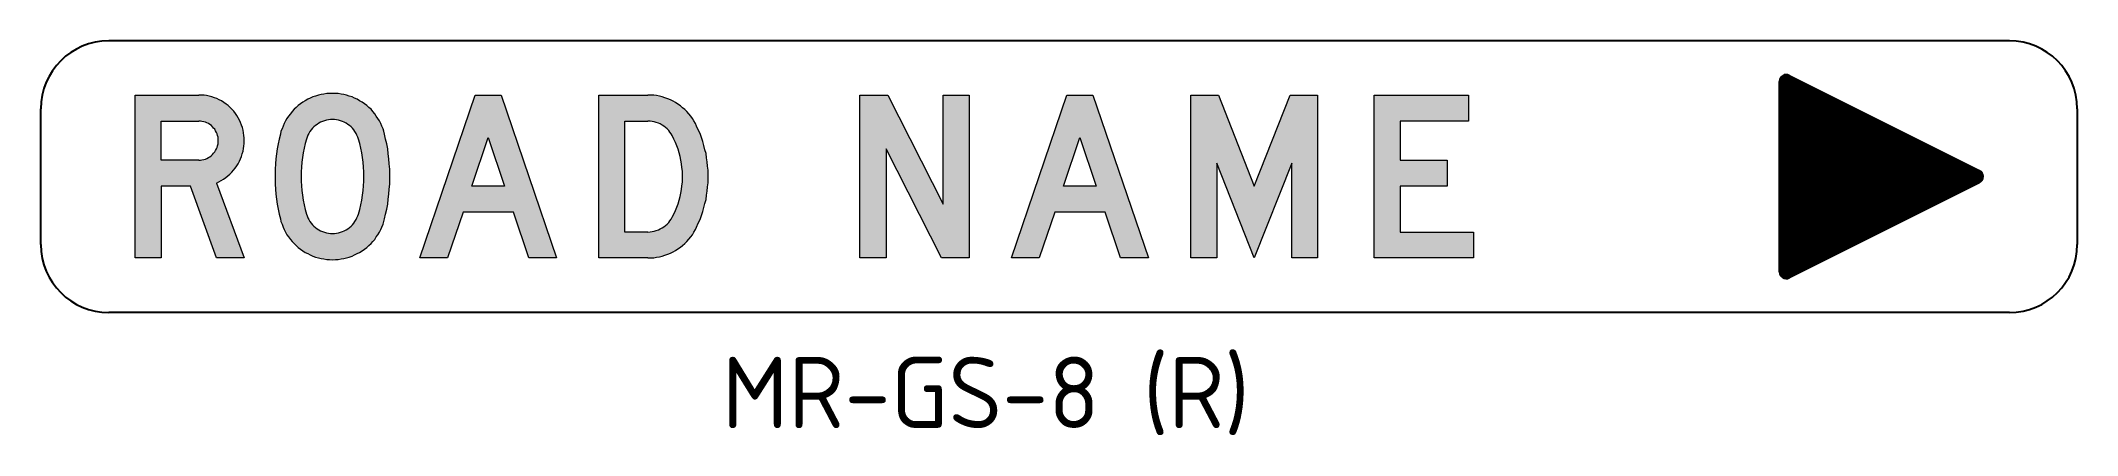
# Model space of a CAD drawing. Extents: x 201 to 301, y 157 to 177.
import ezdxf

# ---------------------------------------------------------------- set-up
doc = ezdxf.new("R2010")
doc.units = 0
doc.header["$LTSCALE"] = 12
doc.header["$MEASUREMENT"] = 0
doc.layers.get('0').update_dxf_attribs({"linetype": 'CONTINUOUS'})
for name, color, linetype in [('L25', 1, 'CONTINUOUS'), ('L35', 3, 'CONTINUOUS'), ('T35', 3, 'CONTINUOUS')]:
    doc.layers.add(name, color=color, linetype=linetype)
doc.styles.add('ISO', font='ISO3098B')

# ---------------------------------------------------------------- blocks, each defined once
blk = doc.blocks.new('*X2')
at = {"color": 0}
for p, q in [((336.1, 305.1), (421.1, 390.2)), ((336.7, 304.8), (422.9, 391.1)), ((337.2, 304.5), (424.7, 392)), ((337.8, 304.2), (426.4, 392.9)), ((338.4, 304), (428.2, 393.7)), ((339, 303.7), (430, 394.6)), ((339.6, 303.4), (431.7, 395.5)), ((340.2, 303.1), (433.5, 396.4)), ((340.8, 302.8), (435.3, 397.3)), ((341.4, 302.5), (437.1, 398.2)), ((342, 302.2), (438.8, 399)), ((342.6, 301.9), (440.6, 399.9)), ((343.1, 301.6), (442.4, 400.8)), ((343.7, 301.3), (443.7, 401.3)), ((344.3, 301), (444.7, 401.4)), ((344.9, 300.7), (445.5, 401.3)), ((345.5, 300.4), (446.2, 401.2)), ((346.1, 300.1), (446.9, 400.9)), ((346.7, 299.8), (447.4, 400.6)), ((347.3, 299.5), (447.9, 400.2)), ((347.9, 299.2), (448.4, 399.8)), ((348.4, 298.9), (448.8, 399.3)), ((349, 298.7), (449.1, 398.7)), ((349.6, 298.4), (449.4, 398.1)), ((350.2, 298.1), (449.6, 397.5)), ((350.8, 297.8), (449.7, 396.7)), ((351.4, 297.5), (449.7, 395.8)), ((352, 297.2), (449.7, 394.9)), ((352.6, 296.9), (449.7, 394)), ((353.2, 296.6), (449.7, 393.1)), ((353.7, 296.3), (449.7, 392.3)), ((354.3, 296), (449.7, 391.4)), ((354.9, 295.7), (449.7, 390.5)), ((326.1, 310.1), (391.1, 375.2)), ((326.6, 309.8), (392.9, 376.1)), ((327.2, 309.6), (394.6, 376.9)), ((327.8, 309.3), (396.4, 377.8)), ((328.4, 309), (398.2, 378.7)), ((329, 308.7), (399.9, 379.6)), ((329.6, 308.4), (401.7, 380.5)), ((330.2, 308.1), (403.5, 381.4)), ((330.8, 307.8), (405.2, 382.3)), ((331.4, 307.5), (407, 383.1)), ((331.9, 307.2), (408.8, 384)), ((332.5, 306.9), (410.5, 384.9)), ((333.1, 306.6), (412.3, 385.8)), ((333.7, 306.3), (414.1, 386.7)), ((334.3, 306), (415.8, 387.6)), ((334.9, 305.7), (417.6, 388.4)), ((335.5, 305.4), (419.4, 389.3)), ((355.5, 295.4), (449.7, 389.6)), ((356.1, 295.1), (449.7, 388.7)), ((356.7, 294.8), (449.7, 387.8)), ((357.3, 294.5), (449.7, 387)), ((357.9, 294.2), (449.7, 386.1)), ((358.5, 293.9), (449.7, 385.2)), ((359, 293.6), (449.7, 384.3)), ((359.6, 293.3), (449.7, 383.4)), ((360.2, 293.1), (449.7, 382.5)), ((360.8, 292.8), (449.7, 381.7)), ((361.4, 292.5), (449.7, 380.8)), ((362, 292.2), (449.7, 379.9)), ((362.6, 291.9), (449.7, 379)), ((363.2, 291.6), (449.7, 378.1)), ((363.8, 291.3), (449.7, 377.2)), ((364.4, 291), (449.7, 376.4)), ((364.9, 290.7), (449.7, 375.5)), ((316, 315.2), (361, 360.2)), ((316.6, 314.9), (362.8, 361)), ((317.2, 314.6), (364.6, 361.9)), ((317.8, 314.3), (366.3, 362.8)), ((318.4, 314), (368.1, 363.7)), ((319, 313.7), (369.9, 364.6)), ((319.6, 313.4), (371.6, 365.5)), ((320.2, 313.1), (373.4, 366.3)), ((320.7, 312.8), (375.2, 367.2)), ((321.3, 312.5), (376.9, 368.1)), ((321.9, 312.2), (378.7, 369)), ((322.5, 311.9), (380.5, 369.9)), ((323.1, 311.6), (382.3, 370.8)), ((323.7, 311.3), (384, 371.6)), ((324.3, 311), (385.8, 372.5)), ((324.9, 310.7), (387.6, 373.4)), ((325.5, 310.4), (389.3, 374.3)), ((365.5, 290.4), (449.7, 374.6)), ((366.1, 290.1), (449.7, 373.7)), ((366.7, 289.8), (449.7, 372.8)), ((367.3, 289.5), (449.7, 371.9)), ((367.9, 289.2), (449.7, 371)), ((368.5, 288.9), (449.7, 370.2)), ((369.1, 288.6), (449.7, 369.3)), ((369.7, 288.3), (449.7, 368.4)), ((370.2, 288), (449.7, 367.5)), ((370.8, 287.7), (449.7, 366.6)), ((371.4, 287.5), (449.7, 365.7)), ((372, 287.2), (449.7, 364.9)), ((372.6, 286.9), (449.7, 364)), ((373.2, 286.6), (449.7, 363.1)), ((373.8, 286.3), (449.7, 362.2)), ((374.4, 286), (449.7, 361.3)), ((375, 285.7), (449.7, 360.4)), ((306, 320.2), (331, 345.1)), ((306.6, 319.9), (332.8, 346)), ((307.2, 319.6), (334.5, 346.9)), ((307.8, 319.3), (336.3, 347.8)), ((308.4, 319), (338.1, 348.7)), ((309, 318.7), (339.8, 349.5)), ((309.6, 318.4), (341.6, 350.4)), ((310.1, 318.1), (343.4, 351.3)), ((310.7, 317.8), (345.1, 352.2)), ((311.3, 317.5), (346.9, 353.1)), ((311.9, 317.2), (348.7, 354)), ((312.5, 316.9), (350.4, 354.9)), ((313.1, 316.6), (352.2, 355.7)), ((313.7, 316.3), (354, 356.6)), ((314.3, 316), (355.7, 357.5)), ((314.9, 315.7), (357.5, 358.4)), ((315.4, 315.4), (359.3, 359.3)), ((375.5, 285.4), (449.7, 359.6)), ((376.1, 285.1), (449.7, 358.7)), ((376.7, 284.8), (449.7, 357.8)), ((377.3, 284.5), (449.7, 356.9)), ((377.9, 284.2), (449.7, 356)), ((378.5, 283.9), (449.7, 355.1)), ((379.1, 283.6), (449.7, 354.3)), ((379.7, 283.3), (449.7, 353.4)), ((380.3, 283), (449.7, 352.5)), ((380.9, 282.7), (449.7, 351.6)), ((381.4, 282.4), (449.7, 350.7)), ((382, 282.2), (449.7, 349.8)), ((382.6, 281.9), (449.7, 348.9)), ((383.2, 281.6), (449.7, 348.1)), ((383.8, 281.3), (449.7, 347.2)), ((384.4, 281), (449.7, 346.3)), ((385, 280.7), (449.7, 345.4)), ((299.7, 326.2), (306.2, 332.8)), ((299.8, 325.4), (308, 333.6)), ((299.8, 327.2), (304.5, 331.9)), ((300, 324.7), (309.8, 334.5)), ((300.1, 328.4), (302.7, 331)), ((300.3, 324.1), (311.5, 335.4)), ((300.6, 323.6), (313.3, 336.3)), ((301, 323.1), (315.1, 337.2)), ((301.4, 322.6), (316.8, 338.1)), ((301.9, 322.3), (318.6, 338.9)), ((302.5, 321.9), (320.4, 339.8)), ((303.1, 321.6), (322.1, 340.7)), ((303.7, 321.3), (323.9, 341.6)), ((304.2, 321), (325.7, 342.5)), ((304.8, 320.7), (327.5, 343.4)), ((305.4, 320.5), (329.2, 344.2)), ((385.6, 280.4), (449.7, 344.5)), ((386.2, 280.1), (449.7, 343.6)), ((386.7, 279.8), (449.7, 342.8)), ((387.3, 279.5), (449.7, 341.9)), ((387.9, 279.2), (449.7, 341)), ((388.5, 278.9), (449.7, 340.1)), ((389.1, 278.6), (449.7, 339.2)), ((389.7, 278.3), (449.7, 338.3)), ((390.3, 278), (449.7, 337.5)), ((390.9, 277.7), (449.7, 336.6)), ((391.5, 277.4), (449.7, 335.7)), ((392, 277.1), (449.7, 334.8)), ((392.6, 276.8), (449.7, 333.9)), ((393.2, 276.6), (449.7, 333)), ((393.8, 276.3), (449.7, 332.2)), ((394.4, 276), (449.7, 331.3)), ((395, 275.7), (449.7, 330.4)), ((395.6, 275.4), (449.7, 329.5)), ((396.2, 275.1), (449.7, 328.6)), ((396.8, 274.8), (449.7, 327.7)), ((397.4, 274.5), (449.7, 326.9)), ((397.9, 274.2), (449.7, 326)), ((398.5, 273.9), (449.7, 325.1)), ((399.1, 273.6), (449.7, 324.2)), ((399.7, 273.3), (449.7, 323.3)), ((400.3, 273), (449.7, 322.4)), ((400.9, 272.7), (449.7, 321.5)), ((401.5, 272.4), (449.7, 320.7)), ((402.1, 272.1), (449.7, 319.8)), ((402.7, 271.8), (449.7, 318.9)), ((403.2, 271.5), (449.7, 318)), ((403.8, 271.3), (449.7, 317.1)), ((404.4, 271), (449.7, 316.2)), ((405, 270.7), (449.7, 315.4)), ((405.6, 270.4), (449.7, 314.5)), ((406.2, 270.1), (449.7, 313.6)), ((406.8, 269.8), (449.7, 312.7)), ((407.4, 269.5), (449.7, 311.8)), ((408, 269.2), (449.7, 310.9)), ((408.5, 268.9), (449.7, 310.1)), ((409.1, 268.6), (449.7, 309.2)), ((409.7, 268.3), (449.7, 308.3)), ((410.3, 268), (449.7, 307.4)), ((410.9, 267.7), (449.7, 306.5)), ((411.5, 267.4), (449.7, 305.6)), ((412.1, 267.1), (449.7, 304.8)), ((412.7, 266.8), (449.7, 303.9)), ((413.3, 266.5), (449.7, 303)), ((413.9, 266.2), (449.7, 302.1)), ((414.4, 265.9), (449.7, 301.2)), ((415, 265.7), (449.7, 300.3)), ((415.6, 265.4), (449.7, 299.5)), ((416.2, 265.1), (449.7, 298.6)), ((416.8, 264.8), (449.7, 297.7)), ((417.4, 264.5), (449.7, 296.8)), ((418, 264.2), (449.7, 295.9)), ((418.6, 263.9), (449.7, 295)), ((419.2, 263.6), (449.7, 294.1)), ((419.7, 263.3), (449.7, 293.3)), ((420.3, 263), (449.7, 292.4)), ((420.9, 262.7), (449.7, 291.5)), ((421.5, 262.4), (449.7, 290.6)), ((422.1, 262.1), (449.7, 289.7)), ((422.7, 261.8), (449.7, 288.8)), ((423.3, 261.5), (449.7, 288)), ((423.9, 261.2), (449.7, 287.1)), ((424.5, 260.9), (449.7, 286.2)), ((425, 260.6), (449.7, 285.3)), ((425.6, 260.3), (449.7, 284.4)), ((426.2, 260.1), (449.7, 283.5)), ((426.8, 259.8), (449.7, 282.7)), ((427.4, 259.5), (449.7, 281.8)), ((428, 259.2), (449.7, 280.9)), ((428.6, 258.9), (449.7, 280)), ((429.2, 258.6), (449.7, 279.1)), ((429.8, 258.3), (449.7, 278.2)), ((430.3, 258), (449.7, 277.4)), ((430.9, 257.7), (449.7, 276.5)), ((431.5, 257.4), (449.7, 275.6)), ((432.1, 257.1), (449.7, 274.7)), ((432.7, 256.8), (449.7, 273.8)), ((433.3, 256.5), (449.7, 272.9)), ((433.9, 256.2), (449.7, 272.1)), ((434.5, 255.9), (449.7, 271.2)), ((435.1, 255.6), (449.7, 270.3)), ((435.7, 255.3), (449.7, 269.4)), ((436.2, 255), (449.7, 268.5)), ((436.8, 254.8), (449.7, 267.6)), ((437.4, 254.5), (449.7, 266.7)), ((438, 254.2), (449.7, 265.9)), ((438.6, 253.9), (449.7, 265)), ((439.2, 253.6), (449.7, 264.1)), ((439.8, 253.3), (449.7, 263.2)), ((440.4, 253), (449.7, 262.3)), ((441, 252.7), (449.7, 261.4)), ((441.5, 252.4), (449.7, 260.6)), ((442.1, 252.1), (449.7, 259.7)), ((442.7, 251.8), (449.7, 258.8)), ((443.4, 251.6), (449.7, 257.9)), ((444.1, 251.4), (449.7, 257)), ((445, 251.4), (449.7, 256.1)), ((446, 251.6), (449.5, 255.1)), ((447.8, 252.5), (448.6, 253.3))]:
    blk.add_line(p, q, dxfattribs=at)
blk = doc.blocks.new('TRIARROW')
at = {"layer": 'L25'}
for p, q in [((2.8, 79.5), (142.8, 149.5)), ((150, 145), (150, 5)), ((142.8, 0.5), (2.8, 70.5))]:
    blk.add_line(p, q, dxfattribs=at)
for centre, start, end in [((145, 145), 0, 116.5651), ((5, 75), 116.5651, 243.4349), ((145, 5), 243.4349, 0)]:
    blk.add_arc(centre, 5, start, end, dxfattribs=at)
blk.add_blockref('*X2', (-299.7, -251.4), dxfattribs=at)
blk = doc.blocks.new('IBLK1')
at = {"layer": 'L35', "xscale": 0.066666666666667, "yscale": 0.066666666666667, "zscale": 0.066666666666667}
blk.add_blockref('TRIARROW', (0, 0), dxfattribs=at)

msp = doc.modelspace()

# ---------------------------------------------------------------- hatches: boundary and pattern name
at = {"layer": 'L25'}
h = msp.add_hatch(color=256, dxfattribs=at)
h.paths.add_polyline_path([(241.08, 174.06), (242.44, 174.06), (245.16, 168.71), (245.16, 174.06), (246.44, 174.06), (246.44, 166.07), (245.08, 166.07), (242.36, 171.42), (242.36, 166.07), (241.08, 166.07)])
h.paths.add_polyline_path([(252.68, 169.59), (251.08, 169.59), (251.88, 171.98)], flags=16)
h.paths.add_polyline_path([(248.52, 166.07), (251.24, 174.06), (252.52, 174.06), (255.24, 166.07), (253.87, 166.07), (253.12, 168.31), (250.64, 168.31), (249.88, 166.07)])
h.paths.add_polyline_path([(257.32, 174.06), (258.68, 174.06), (260.44, 169.59), (262.2, 174.06), (263.55, 174.06), (263.55, 166.07), (262.28, 166.07), (262.28, 170.71), (260.44, 166.07), (258.6, 170.71), (258.6, 166.07), (257.32, 166.07)])
h.paths.add_polyline_path([(266.33, 174.06), (270.96, 174.06), (270.96, 172.78), (267.6, 172.78), (267.6, 170.86), (269.92, 170.86), (269.92, 169.59), (267.6, 169.59), (267.6, 167.34), (271.2, 167.34), (271.2, 166.07), (266.33, 166.07)])
h.paths.add_polyline_path([(223.62, 169.59), (222.02, 169.59), (222.82, 171.98)], flags=16)
h.paths.add_polyline_path([(219.46, 166.07), (222.18, 174.06), (223.46, 174.06), (226.18, 166.07), (224.82, 166.07), (224.06, 168.31), (221.59, 168.31), (220.83, 166.07)])
h.paths.add_polyline_path([(208.61, 170.86), (206.77, 170.86), (206.77, 172.78), (208.61, 172.78), (208.69, 172.78), (208.77, 172.77), (208.86, 172.75), (208.94, 172.73), (209.01, 172.69), (209.09, 172.66), (209.16, 172.61), (209.23, 172.56), (209.29, 172.5), (209.34, 172.44), (209.4, 172.38), (209.44, 172.31), (209.48, 172.23), (209.51, 172.15), (209.53, 172.07), (209.56, 171.99), (209.57, 171.91), (209.57, 171.83), (209.57, 171.74), (209.56, 171.66), (209.53, 171.57), (209.51, 171.49), (209.48, 171.42), (209.44, 171.34), (209.4, 171.27), (209.34, 171.21), (209.29, 171.14), (209.23, 171.09), (209.16, 171.03), (209.09, 170.99), (209.01, 170.95), (208.94, 170.92), (208.86, 170.9), (208.77, 170.88), (208.69, 170.87)], flags=16)
h.paths.add_polyline_path([(209.49, 169.74), (210.85, 166.07), (209.49, 166.07), (208.21, 169.59), (206.77, 169.59), (206.77, 166.07), (205.49, 166.07), (205.49, 174.06), (208.61, 174.06), (208.74, 174.06), (208.87, 174.05), (209, 174.03), (209.12, 174.01), (209.25, 173.97), (209.38, 173.93), (209.5, 173.89), (209.62, 173.83), (209.73, 173.77), (209.84, 173.7), (209.95, 173.62), (210.05, 173.54), (210.15, 173.45), (210.24, 173.37), (210.33, 173.27), (210.41, 173.16), (210.48, 173.06), (210.55, 172.95), (210.61, 172.83), (210.67, 172.71), (210.71, 172.59), (210.76, 172.47), (210.79, 172.34), (210.81, 172.21), (210.83, 172.08), (210.85, 171.96), (210.85, 171.83), (210.85, 171.69), (210.83, 171.56), (210.81, 171.43), (210.79, 171.3), (210.75, 171.18), (210.71, 171.05), (210.67, 170.93), (210.61, 170.81), (210.54, 170.69), (210.48, 170.58), (210.4, 170.47), (210.32, 170.37), (210.23, 170.27), (210.14, 170.18), (210.04, 170.09), (209.94, 170.01), (209.83, 169.93), (209.72, 169.86), (209.6, 169.8)])
h.paths.add_polyline_path([(215.18, 172.86), (215.08, 172.86), (214.98, 172.85), (214.88, 172.83), (214.78, 172.8), (214.69, 172.77), (214.59, 172.73), (214.51, 172.68), (214.42, 172.62), (214.34, 172.56), (214.26, 172.5), (214.19, 172.43), (214.13, 172.35), (214.07, 172.27), (214.02, 172.18), (213.97, 172.09), (213.93, 172), (213.9, 171.9), (213.84, 171.68), (213.79, 171.45), (213.74, 171.22), (213.7, 171), (213.68, 170.76), (213.65, 170.53), (213.64, 170.3), (213.64, 170.07), (213.64, 169.83), (213.65, 169.6), (213.68, 169.37), (213.7, 169.14), (213.74, 168.91), (213.79, 168.68), (213.84, 168.45), (213.9, 168.22), (213.93, 168.13), (213.97, 168.04), (214.02, 167.95), (214.07, 167.86), (214.13, 167.78), (214.19, 167.7), (214.26, 167.63), (214.34, 167.56), (214.42, 167.5), (214.51, 167.45), (214.59, 167.4), (214.69, 167.36), (214.78, 167.33), (214.88, 167.3), (214.98, 167.28), (215.08, 167.27), (215.18, 167.26), (215.28, 167.27), (215.38, 167.28), (215.47, 167.3), (215.57, 167.33), (215.67, 167.36), (215.76, 167.4), (215.85, 167.45), (215.93, 167.5), (216.02, 167.56), (216.09, 167.63), (216.16, 167.7), (216.23, 167.78), (216.28, 167.86), (216.34, 167.95), (216.38, 168.04), (216.43, 168.13), (216.46, 168.22), (216.52, 168.45), (216.57, 168.68), (216.62, 168.91), (216.65, 169.14), (216.68, 169.37), (216.7, 169.6), (216.71, 169.83), (216.72, 170.07), (216.71, 170.3), (216.7, 170.53), (216.68, 170.76), (216.65, 171), (216.62, 171.22), (216.57, 171.45), (216.52, 171.68), (216.46, 171.9), (216.43, 172), (216.38, 172.09), (216.34, 172.18), (216.28, 172.27), (216.23, 172.35), (216.16, 172.43), (216.09, 172.5), (216.02, 172.56), (215.93, 172.62), (215.85, 172.68), (215.76, 172.73), (215.67, 172.77), (215.57, 172.8), (215.47, 172.83), (215.38, 172.85), (215.28, 172.86)], flags=16)
h.paths.add_polyline_path([(215.18, 174.14), (215.04, 174.14), (214.9, 174.13), (214.76, 174.11), (214.62, 174.09), (214.49, 174.06), (214.35, 174.01), (214.22, 173.97), (214.09, 173.91), (213.97, 173.85), (213.84, 173.78), (213.72, 173.71), (213.61, 173.63), (213.5, 173.54), (213.39, 173.45), (213.29, 173.36), (213.2, 173.25), (213.11, 173.14), (213.02, 173.03), (212.94, 172.91), (212.87, 172.79), (212.81, 172.67), (212.75, 172.54), (212.7, 172.41), (212.65, 172.28), (212.62, 172.14), (212.56, 171.9), (212.51, 171.66), (212.47, 171.42), (212.43, 171.18), (212.4, 170.93), (212.38, 170.68), (212.36, 170.43), (212.36, 170.19), (212.36, 169.94), (212.36, 169.69), (212.38, 169.45), (212.4, 169.2), (212.43, 168.96), (212.47, 168.71), (212.51, 168.46), (212.56, 168.22), (212.62, 167.98), (212.65, 167.85), (212.7, 167.72), (212.75, 167.58), (212.81, 167.46), (212.87, 167.33), (212.94, 167.21), (213.02, 167.1), (213.11, 166.98), (213.2, 166.87), (213.29, 166.78), (213.39, 166.68), (213.5, 166.58), (213.61, 166.5), (213.72, 166.42), (213.84, 166.34), (213.97, 166.28), (214.09, 166.22), (214.22, 166.16), (214.35, 166.11), (214.49, 166.08), (214.62, 166.04), (214.76, 166.02), (214.9, 166), (215.04, 165.99), (215.18, 165.98), (215.32, 165.99), (215.46, 166), (215.6, 166.02), (215.73, 166.04), (215.87, 166.08), (216, 166.11), (216.14, 166.16), (216.26, 166.22), (216.39, 166.28), (216.51, 166.34), (216.63, 166.42), (216.75, 166.5), (216.86, 166.58), (216.96, 166.68), (217.07, 166.78), (217.16, 166.87), (217.25, 166.98), (217.33, 167.1), (217.41, 167.21), (217.48, 167.33), (217.55, 167.46), (217.6, 167.58), (217.66, 167.72), (217.7, 167.85), (217.74, 167.98), (217.79, 168.22), (217.84, 168.46), (217.89, 168.71), (217.92, 168.96), (217.95, 169.2), (217.97, 169.45), (217.99, 169.69), (217.99, 169.94), (217.99, 170.19), (217.99, 170.43), (217.97, 170.68), (217.95, 170.93), (217.92, 171.18), (217.89, 171.42), (217.84, 171.66), (217.79, 171.9), (217.74, 172.14), (217.7, 172.28), (217.66, 172.41), (217.6, 172.54), (217.55, 172.67), (217.48, 172.79), (217.41, 172.91), (217.33, 173.03), (217.25, 173.14), (217.16, 173.25), (217.07, 173.36), (216.96, 173.45), (216.86, 173.54), (216.75, 173.63), (216.63, 173.71), (216.51, 173.78), (216.39, 173.85), (216.26, 173.91), (216.14, 173.97), (216, 174.01), (215.87, 174.06), (215.73, 174.09), (215.6, 174.11), (215.46, 174.13), (215.32, 174.14)])
h.paths.add_polyline_path([(230.66, 167.34), (229.54, 167.34), (229.54, 172.78), (230.66, 172.78), (230.77, 172.78), (230.87, 172.77), (230.97, 172.75), (231.08, 172.72), (231.18, 172.68), (231.27, 172.64), (231.36, 172.59), (231.45, 172.53), (231.53, 172.47), (231.61, 172.4), (231.69, 172.32), (231.75, 172.24), (231.81, 172.15), (231.86, 172.07), (231.94, 171.9), (232.02, 171.74), (232.09, 171.57), (232.15, 171.4), (232.2, 171.22), (232.25, 171.05), (232.29, 170.87), (232.32, 170.69), (232.34, 170.51), (232.36, 170.33), (232.36, 170.15), (232.36, 169.97), (232.36, 169.79), (232.34, 169.61), (232.32, 169.43), (232.29, 169.25), (232.25, 169.08), (232.2, 168.9), (232.15, 168.73), (232.09, 168.56), (232.02, 168.39), (231.94, 168.22), (231.86, 168.07), (231.81, 167.97), (231.75, 167.89), (231.69, 167.81), (231.61, 167.73), (231.53, 167.66), (231.45, 167.6), (231.36, 167.54), (231.27, 167.49), (231.18, 167.44), (231.08, 167.41), (230.97, 167.38), (230.87, 167.36), (230.77, 167.35)], flags=16)
h.paths.add_polyline_path([(230.66, 166.07), (228.26, 166.07), (228.26, 174.06), (230.66, 174.06), (230.81, 174.06), (230.95, 174.05), (231.09, 174.03), (231.23, 174), (231.37, 173.97), (231.5, 173.93), (231.64, 173.88), (231.77, 173.83), (231.9, 173.76), (232.02, 173.69), (232.14, 173.61), (232.26, 173.53), (232.37, 173.44), (232.48, 173.35), (232.58, 173.25), (232.67, 173.14), (232.77, 173.03), (232.85, 172.91), (232.93, 172.79), (233, 172.67), (233.06, 172.54), (233.14, 172.36), (233.23, 172.17), (233.3, 171.97), (233.36, 171.78), (233.42, 171.59), (233.47, 171.38), (233.52, 171.19), (233.55, 170.98), (233.58, 170.78), (233.6, 170.57), (233.62, 170.37), (233.63, 170.16), (233.63, 169.96), (233.62, 169.75), (233.6, 169.55), (233.58, 169.35), (233.55, 169.14), (233.52, 168.94), (233.47, 168.74), (233.42, 168.54), (233.36, 168.34), (233.3, 168.15), (233.23, 167.96), (233.14, 167.77), (233.06, 167.58), (233, 167.46), (232.93, 167.33), (232.85, 167.21), (232.77, 167.1), (232.67, 166.99), (232.58, 166.88), (232.48, 166.78), (232.37, 166.68), (232.26, 166.6), (232.14, 166.51), (232.02, 166.44), (231.9, 166.37), (231.77, 166.31), (231.64, 166.25), (231.5, 166.2), (231.37, 166.16), (231.23, 166.13), (231.09, 166.1), (230.95, 166.08), (230.81, 166.07)])

# ---------------------------------------------------------------- linework, layer by layer
at = {"color": 3, "lineweight": 0}
for points in [[(205.49, 174.06), (208.61, 174.06)], [(209.49, 169.74), (210.85, 166.07), (209.49, 166.07), (208.21, 169.59), (206.77, 169.59), (206.77, 166.07), (205.49, 166.07), (205.49, 174.06)], [(210.85, 171.83), (210.85, 171.96), (210.83, 172.08), (210.81, 172.21), (210.79, 172.34), (210.76, 172.47), (210.71, 172.59), (210.67, 172.71), (210.61, 172.83), (210.55, 172.95), (210.48, 173.06), (210.41, 173.16), (210.33, 173.27), (210.24, 173.37), (210.15, 173.45), (210.05, 173.54), (209.95, 173.62), (209.84, 173.7), (209.73, 173.77), (209.62, 173.83), (209.5, 173.89), (209.38, 173.93), (209.25, 173.97), (209.12, 174.01), (209, 174.03), (208.87, 174.05), (208.74, 174.06), (208.61, 174.06)], [(215.18, 174.14), (215.04, 174.14), (214.9, 174.13), (214.76, 174.11), (214.62, 174.09), (214.49, 174.06), (214.35, 174.01), (214.22, 173.97), (214.09, 173.91), (213.97, 173.85), (213.84, 173.78), (213.72, 173.71), (213.61, 173.63), (213.5, 173.54), (213.39, 173.45), (213.29, 173.36), (213.2, 173.25), (213.11, 173.14), (213.02, 173.03), (212.94, 172.91), (212.87, 172.79), (212.81, 172.67), (212.75, 172.54), (212.7, 172.41), (212.65, 172.28), (212.62, 172.14)], [(217.74, 172.14), (217.7, 172.28), (217.66, 172.41), (217.6, 172.54), (217.55, 172.67), (217.48, 172.79), (217.41, 172.91), (217.33, 173.03), (217.25, 173.14), (217.16, 173.25), (217.07, 173.36), (216.96, 173.45), (216.86, 173.54), (216.75, 173.63), (216.63, 173.71), (216.51, 173.78), (216.39, 173.85), (216.26, 173.91), (216.14, 173.97), (216, 174.01), (215.87, 174.06), (215.73, 174.09), (215.6, 174.11), (215.46, 174.13), (215.32, 174.14), (215.18, 174.14)], [(219.46, 166.07), (222.18, 174.06), (223.46, 174.06), (226.18, 166.07), (224.82, 166.07), (224.06, 168.31), (221.59, 168.31), (220.83, 166.07), (219.46, 166.07), (219.46, 166.07)], [(228.26, 174.06), (230.66, 174.06)], [(230.66, 166.07), (228.26, 166.07), (228.26, 174.06)], [(233.06, 172.54), (233, 172.67), (232.93, 172.79), (232.85, 172.91), (232.77, 173.03), (232.67, 173.14), (232.58, 173.25), (232.48, 173.35), (232.37, 173.44), (232.26, 173.53), (232.14, 173.61), (232.02, 173.69), (231.9, 173.76), (231.77, 173.83), (231.64, 173.88), (231.5, 173.93), (231.37, 173.97), (231.23, 174), (231.09, 174.03), (230.95, 174.05), (230.81, 174.06), (230.66, 174.06)], [(241.08, 174.06), (242.44, 174.06), (245.16, 168.71), (245.16, 174.06), (246.44, 174.06), (246.44, 166.07), (245.08, 166.07), (242.36, 171.42), (242.36, 166.07), (241.08, 166.07), (241.08, 174.06), (241.08, 174.06)], [(248.52, 166.07), (251.24, 174.06), (252.52, 174.06), (255.24, 166.07), (253.87, 166.07), (253.12, 168.31), (250.64, 168.31), (249.88, 166.07), (248.52, 166.07), (248.52, 166.07)], [(257.32, 174.06), (258.68, 174.06), (260.44, 169.59), (262.2, 174.06), (263.55, 174.06), (263.55, 166.07), (262.28, 166.07), (262.28, 170.71), (260.44, 166.07), (258.6, 170.71), (258.6, 166.07), (257.32, 166.07), (257.32, 174.06), (257.32, 174.06)], [(266.33, 174.06), (270.96, 174.06), (270.96, 172.78), (267.6, 172.78), (267.6, 170.86), (269.92, 170.86), (269.92, 169.59), (267.6, 169.59), (267.6, 167.34), (271.2, 167.34), (271.2, 166.07), (266.33, 166.07), (266.33, 174.06), (266.33, 174.06)], [(206.77, 172.78), (208.61, 172.78)], [(208.61, 170.86), (206.77, 170.86), (206.77, 172.78)], [(209.57, 171.83), (209.57, 171.91), (209.56, 171.99), (209.53, 172.07), (209.51, 172.15), (209.48, 172.23), (209.44, 172.31), (209.4, 172.38), (209.34, 172.44), (209.29, 172.5), (209.23, 172.56), (209.16, 172.61), (209.09, 172.66), (209.01, 172.69), (208.94, 172.73), (208.86, 172.75), (208.77, 172.77), (208.69, 172.78), (208.61, 172.78)], [(212.62, 172.14), (212.56, 171.9), (212.51, 171.66), (212.47, 171.42), (212.43, 171.18), (212.4, 170.93), (212.38, 170.68), (212.36, 170.43), (212.36, 170.19), (212.36, 169.94), (212.36, 169.69), (212.38, 169.45), (212.4, 169.2), (212.43, 168.96), (212.47, 168.71), (212.51, 168.46), (212.56, 168.22), (212.62, 167.98)], [(215.18, 172.86), (215.08, 172.86), (214.98, 172.85), (214.88, 172.83), (214.78, 172.8), (214.69, 172.77), (214.59, 172.73), (214.51, 172.68), (214.42, 172.62), (214.34, 172.56), (214.26, 172.5), (214.19, 172.43), (214.13, 172.35), (214.07, 172.27), (214.02, 172.18), (213.97, 172.09), (213.93, 172), (213.9, 171.9)], [(216.46, 171.9), (216.43, 172), (216.38, 172.09), (216.34, 172.18), (216.28, 172.27), (216.23, 172.35), (216.16, 172.43), (216.09, 172.5), (216.02, 172.56), (215.93, 172.62), (215.85, 172.68), (215.76, 172.73), (215.67, 172.77), (215.57, 172.8), (215.47, 172.83), (215.38, 172.85), (215.28, 172.86), (215.18, 172.86)], [(217.74, 167.98), (217.79, 168.22), (217.84, 168.46), (217.89, 168.71), (217.92, 168.96), (217.95, 169.2), (217.97, 169.45), (217.99, 169.69), (217.99, 169.94), (217.99, 170.19), (217.99, 170.43), (217.97, 170.68), (217.95, 170.93), (217.92, 171.18), (217.89, 171.42), (217.84, 171.66), (217.79, 171.9), (217.74, 172.14)], [(229.54, 172.78), (230.66, 172.78)], [(230.66, 167.34), (229.54, 167.34), (229.54, 172.78)], [(231.86, 172.07), (231.81, 172.15), (231.75, 172.24), (231.69, 172.32), (231.61, 172.4), (231.53, 172.47), (231.45, 172.53), (231.36, 172.59), (231.27, 172.64), (231.18, 172.68), (231.08, 172.72), (230.97, 172.75), (230.87, 172.77), (230.77, 172.78), (230.66, 172.78)], [(231.86, 168.07), (231.94, 168.22), (232.02, 168.39), (232.09, 168.56), (232.15, 168.73), (232.2, 168.9), (232.25, 169.08), (232.29, 169.25), (232.32, 169.43), (232.34, 169.61), (232.36, 169.79), (232.36, 169.97), (232.36, 170.15), (232.36, 170.33), (232.34, 170.51), (232.32, 170.69), (232.29, 170.87), (232.25, 171.05), (232.2, 171.22), (232.15, 171.4), (232.09, 171.57), (232.02, 171.74), (231.94, 171.9), (231.86, 172.07)], [(233.06, 167.58), (233.14, 167.77), (233.23, 167.96), (233.3, 168.15), (233.36, 168.34), (233.42, 168.54), (233.47, 168.74), (233.52, 168.94), (233.55, 169.14), (233.58, 169.35), (233.6, 169.55), (233.62, 169.75), (233.63, 169.96), (233.63, 170.16), (233.62, 170.37), (233.6, 170.57), (233.58, 170.78), (233.55, 170.98), (233.52, 171.19), (233.47, 171.38), (233.42, 171.59), (233.36, 171.78), (233.3, 171.97), (233.23, 172.17), (233.14, 172.36), (233.06, 172.54)], [(208.61, 170.86), (208.69, 170.87), (208.77, 170.88), (208.86, 170.9), (208.94, 170.92), (209.01, 170.95), (209.09, 170.99), (209.16, 171.03), (209.23, 171.09), (209.29, 171.14), (209.34, 171.21), (209.4, 171.27), (209.44, 171.34), (209.48, 171.42), (209.51, 171.49), (209.53, 171.57), (209.56, 171.66), (209.57, 171.74), (209.57, 171.83)], [(209.49, 169.74), (209.6, 169.8), (209.72, 169.86), (209.83, 169.93), (209.94, 170.01), (210.04, 170.09), (210.14, 170.18), (210.23, 170.27), (210.32, 170.37), (210.4, 170.47), (210.48, 170.58), (210.54, 170.69), (210.61, 170.81), (210.67, 170.93), (210.71, 171.05), (210.75, 171.18), (210.79, 171.3), (210.81, 171.43), (210.83, 171.56), (210.85, 171.69), (210.85, 171.83)], [(213.9, 171.9), (213.84, 171.68), (213.79, 171.45), (213.74, 171.22), (213.7, 171), (213.68, 170.76), (213.65, 170.53), (213.64, 170.3), (213.64, 170.07), (213.64, 169.83), (213.65, 169.6), (213.68, 169.37), (213.7, 169.14), (213.74, 168.91), (213.79, 168.68), (213.84, 168.45), (213.9, 168.22)], [(216.46, 168.22), (216.52, 168.45), (216.57, 168.68), (216.62, 168.91), (216.65, 169.14), (216.68, 169.37), (216.7, 169.6), (216.71, 169.83), (216.72, 170.07), (216.71, 170.3), (216.7, 170.53), (216.68, 170.76), (216.65, 171), (216.62, 171.22), (216.57, 171.45), (216.52, 171.68), (216.46, 171.9)], [(223.62, 169.59), (222.02, 169.59), (222.82, 171.98), (223.62, 169.59), (223.62, 169.59)], [(252.68, 169.59), (251.08, 169.59), (251.88, 171.98), (252.68, 169.59), (252.68, 169.59)], [(213.9, 168.22), (213.93, 168.13), (213.97, 168.04), (214.02, 167.95), (214.07, 167.86), (214.13, 167.78), (214.19, 167.7), (214.26, 167.63), (214.34, 167.56), (214.42, 167.5), (214.51, 167.45), (214.59, 167.4), (214.69, 167.36), (214.78, 167.33), (214.88, 167.3), (214.98, 167.28), (215.08, 167.27), (215.18, 167.26)], [(215.18, 167.26), (215.28, 167.27), (215.38, 167.28), (215.47, 167.3), (215.57, 167.33), (215.67, 167.36), (215.76, 167.4), (215.85, 167.45), (215.93, 167.5), (216.02, 167.56), (216.09, 167.63), (216.16, 167.7), (216.23, 167.78), (216.28, 167.86), (216.34, 167.95), (216.38, 168.04), (216.43, 168.13), (216.46, 168.22)], [(230.66, 167.34), (230.77, 167.35), (230.87, 167.36), (230.97, 167.38), (231.08, 167.41), (231.18, 167.44), (231.27, 167.49), (231.36, 167.54), (231.45, 167.6), (231.53, 167.66), (231.61, 167.73), (231.69, 167.81), (231.75, 167.89), (231.81, 167.97), (231.86, 168.07)], [(212.62, 167.98), (212.65, 167.85), (212.7, 167.72), (212.75, 167.58), (212.81, 167.46), (212.87, 167.33), (212.94, 167.21), (213.02, 167.1), (213.11, 166.98), (213.2, 166.87), (213.29, 166.78), (213.39, 166.68), (213.5, 166.58), (213.61, 166.5), (213.72, 166.42), (213.84, 166.34), (213.97, 166.28), (214.09, 166.22), (214.22, 166.16), (214.35, 166.11), (214.49, 166.08), (214.62, 166.04), (214.76, 166.02), (214.9, 166), (215.04, 165.99), (215.18, 165.98)], [(215.18, 165.98), (215.32, 165.99), (215.46, 166), (215.6, 166.02), (215.73, 166.04), (215.87, 166.08), (216, 166.11), (216.14, 166.16), (216.26, 166.22), (216.39, 166.28), (216.51, 166.34), (216.63, 166.42), (216.75, 166.5), (216.86, 166.58), (216.96, 166.68), (217.07, 166.78), (217.16, 166.87), (217.25, 166.98), (217.33, 167.1), (217.41, 167.21), (217.48, 167.33), (217.55, 167.46), (217.6, 167.58), (217.66, 167.72), (217.7, 167.85), (217.74, 167.98)], [(230.66, 166.07), (230.81, 166.07), (230.95, 166.08), (231.09, 166.1), (231.23, 166.13), (231.37, 166.16), (231.5, 166.2), (231.64, 166.25), (231.77, 166.31), (231.9, 166.37), (232.02, 166.44), (232.14, 166.51), (232.26, 166.6), (232.37, 166.68), (232.48, 166.78), (232.58, 166.88), (232.67, 166.99), (232.77, 167.1), (232.85, 167.21), (232.93, 167.33), (233, 167.46), (233.06, 167.58)]]:
    msp.add_lwpolyline(points, dxfattribs=at)
at = {"layer": 'L35'}
for p, q in [((297.52, 176.72), (204.19, 176.72)), ((200.85, 166.72), (200.85, 173.39)), ((300.85, 173.39), (300.85, 166.72)), ((297.52, 163.39), (204.19, 163.39))]:
    msp.add_line(p, q, dxfattribs=at)
for centre, start, end in [((204.19, 173.39), 90, 180), ((297.52, 173.39), 0, 90), ((204.19, 166.72), 180, 270), ((297.52, 166.72), 270, 360)]:
    msp.add_arc(centre, 3.33, start, end, dxfattribs=at)

# ---------------------------------------------------------------- block references
at = {"layer": 'L35', "rotation": 180}
msp.add_blockref('IBLK1', (296.23, 175.06), dxfattribs=at)

# ---------------------------------------------------------------- texts
at = {"layer": 'T35', "style": 'ISO'}
msp.add_text('MR-GS-8 (R)', height=3.5, dxfattribs=at).set_placement((234.3, 157.72))

doc.saveas('drawing.dxf')
